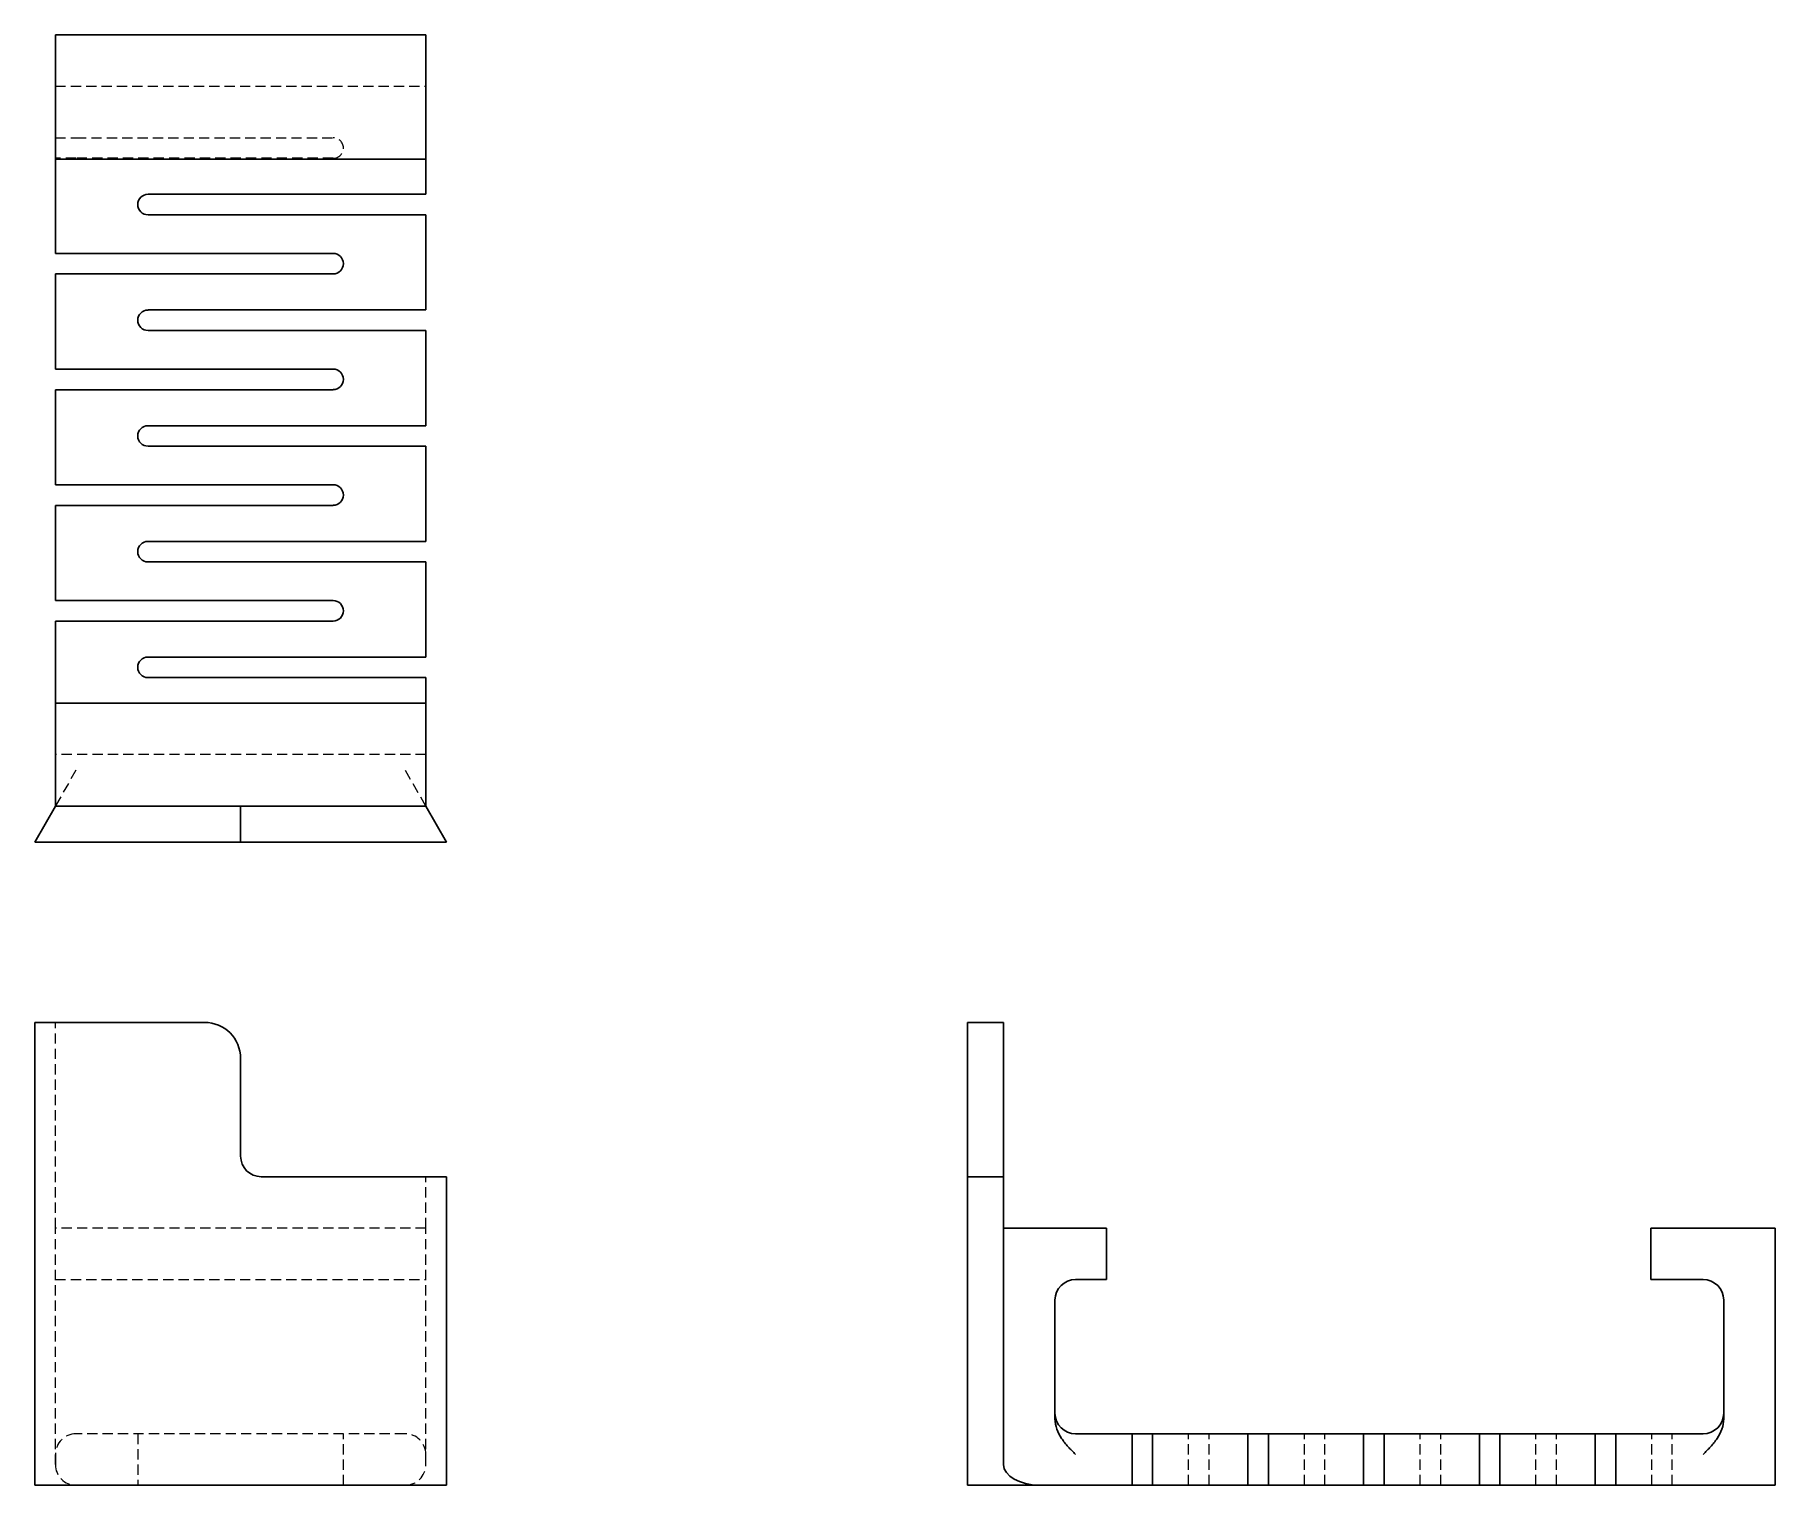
# Model space of a CAD drawing. Header units: millimetres. Extents: x 58 to 273, y 28 to 208.
import ezdxf

# ---------------------------------------------------------------- set-up
doc = ezdxf.new("R2010")
doc.units = ezdxf.units.MM
doc.linetypes.add('HIDDEN', pattern=[1.905, 1.27, -0.635])

msp = doc.modelspace()

# ---------------------------------------------------------------- linework, layer by layer
at = {"color": 7, "linetype": 'Continuous', "lineweight": 25}
for p, q in [((60.07, 208), (60.07, 192.6)), ((105.93, 208), (60.07, 208)), ((105.93, 192.6), (105.93, 208)), ((105.93, 192.6), (60.07, 192.6)), ((60.07, 192.6), (60.07, 180.92)), ((105.93, 188.25), (105.93, 192.6)), ((71.54, 188.25), (103.38, 188.25)), ((103.38, 188.25), (105.93, 188.25)), ((103.38, 185.7), (71.54, 185.7)), ((105.93, 185.7), (103.38, 185.7)), ((105.93, 173.92), (105.93, 185.7)), ((60.07, 180.92), (62.62, 180.92)), ((62.62, 180.92), (94.46, 180.92)), ((60.07, 178.37), (60.07, 166.59)), ((62.62, 178.37), (60.07, 178.37)), ((94.46, 178.37), (62.62, 178.37)), ((71.54, 173.92), (103.38, 173.92)), ((103.38, 173.92), (105.93, 173.92)), ((103.38, 171.37), (71.54, 171.37)), ((105.93, 171.37), (103.38, 171.37)), ((105.93, 159.58), (105.93, 171.37)), ((60.07, 166.59), (62.62, 166.59)), ((62.62, 166.59), (94.46, 166.59)), ((60.07, 164.04), (60.07, 152.26)), ((62.62, 164.04), (60.07, 164.04)), ((94.46, 164.04), (62.62, 164.04)), ((71.54, 159.58), (103.38, 159.58)), ((103.38, 159.58), (105.93, 159.58)), ((103.38, 157.04), (71.54, 157.04)), ((105.93, 157.04), (103.38, 157.04)), ((105.93, 145.25), (105.93, 157.04)), ((60.07, 152.26), (62.62, 152.26)), ((62.62, 152.26), (94.46, 152.26)), ((60.07, 149.71), (60.07, 137.93)), ((62.62, 149.71), (60.07, 149.71)), ((94.46, 149.71), (62.62, 149.71)), ((71.54, 145.25), (103.38, 145.25)), ((103.38, 145.25), (105.93, 145.25)), ((103.38, 142.71), (71.54, 142.71)), ((105.93, 142.71), (103.38, 142.71)), ((105.93, 130.92), (105.93, 142.71)), ((60.07, 137.93), (62.62, 137.93)), ((62.62, 137.93), (94.46, 137.93)), ((62.62, 135.38), (60.07, 135.38)), ((60.07, 135.38), (60.07, 125.2)), ((94.46, 135.38), (62.62, 135.38)), ((71.54, 130.92), (103.38, 130.92)), ((103.38, 130.92), (105.93, 130.92)), ((103.38, 128.37), (71.54, 128.37)), ((105.93, 128.37), (103.38, 128.37)), ((105.93, 125.2), (105.93, 128.37)), ((105.93, 125.2), (60.07, 125.2)), ((60.07, 125.2), (60.07, 112.46)), ((105.93, 112.46), (105.93, 125.2)), ((60.07, 112.46), (57.52, 108)), ((78.54, 112.46), (60.07, 112.46)), ((83, 112.46), (78.54, 112.46)), ((83, 108), (83, 112.46)), ((85.55, 112.46), (83, 112.46)), ((85.55, 112.46), (105.93, 112.46)), ((105.93, 112.46), (108.48, 108)), ((57.52, 108), (78.54, 108)), ((78.54, 108), (83, 108)), ((83, 108), (85.55, 108)), ((108.48, 108), (85.55, 108)), ((57.52, 28.34), (57.52, 85.66)), ((57.52, 85.66), (78.54, 85.66)), ((177.46, 85.66), (173, 85.66)), ((173, 85.66), (173, 81.2)), ((177.46, 81.2), (177.46, 85.66)), ((83, 69.1), (83, 81.2)), ((173, 69.1), (173, 81.2)), ((177.46, 81.2), (177.46, 69.1)), ((173, 69.1), (173, 66.55)), ((177.46, 66.55), (177.46, 69.1)), ((108.48, 66.55), (85.55, 66.55)), ((108.48, 28.34), (108.48, 66.55)), ((173, 28.34), (173, 66.55)), ((177.46, 66.55), (173, 66.55)), ((177.46, 60.18), (177.46, 66.55)), ((177.46, 30.89), (177.46, 60.18)), ((177.46, 60.18), (190.2, 60.18)), ((190.2, 60.18), (190.2, 53.82)), ((257.6, 60.18), (257.6, 53.82)), ((257.6, 60.18), (273, 60.18)), ((273, 30.89), (273, 60.18)), ((190.2, 53.82), (186.38, 53.82)), ((257.6, 53.82), (264.08, 53.82)), ((183.83, 51.27), (183.83, 36.57)), ((266.63, 51.27), (266.63, 36.57)), ((193.37, 34.71), (186.38, 34.71)), ((193.37, 32.16), (193.37, 34.71)), ((193.37, 34.71), (195.92, 34.71)), ((207.71, 34.71), (195.92, 34.71)), ((195.92, 34.71), (195.92, 32.16)), ((207.71, 32.16), (207.71, 34.71)), ((207.71, 34.71), (210.25, 34.71)), ((210.25, 34.71), (210.25, 32.16)), ((222.04, 34.71), (210.25, 34.71)), ((222.04, 32.16), (222.04, 34.71)), ((222.04, 34.71), (224.58, 34.71)), ((236.37, 34.71), (224.58, 34.71)), ((224.58, 34.71), (224.58, 32.16)), ((236.37, 32.16), (236.37, 34.71)), ((236.37, 34.71), (238.92, 34.71)), ((238.92, 34.71), (238.92, 32.16)), ((250.7, 34.71), (238.92, 34.71)), ((250.7, 32.16), (250.7, 34.71)), ((250.7, 34.71), (253.25, 34.71)), ((253.25, 34.71), (253.25, 32.16)), ((264.08, 34.71), (253.25, 34.71)), ((193.37, 30.89), (193.37, 32.16)), ((193.37, 28.34), (193.37, 30.89)), ((195.92, 32.16), (195.92, 30.89)), ((195.92, 30.89), (195.92, 28.34)), ((207.71, 30.89), (207.71, 32.16)), ((207.71, 28.34), (207.71, 30.89)), ((210.25, 32.16), (210.25, 30.89)), ((210.25, 30.89), (210.25, 28.34)), ((222.04, 30.89), (222.04, 32.16)), ((222.04, 28.34), (222.04, 30.89)), ((224.58, 32.16), (224.58, 30.89)), ((224.58, 30.89), (224.58, 28.34)), ((236.37, 30.89), (236.37, 32.16)), ((236.37, 28.34), (236.37, 30.89)), ((238.92, 32.16), (238.92, 30.89)), ((238.92, 30.89), (238.92, 28.34)), ((250.7, 30.89), (250.7, 32.16)), ((250.7, 28.34), (250.7, 30.89)), ((253.25, 32.16), (253.25, 30.89)), ((253.25, 30.89), (253.25, 28.34)), ((273, 28.34), (273, 30.89)), ((57.52, 28.34), (108.48, 28.34)), ((181.92, 28.34), (173, 28.34)), ((181.92, 28.34), (193.37, 28.34)), ((195.92, 28.34), (193.37, 28.34)), ((195.92, 28.34), (207.71, 28.34)), ((210.25, 28.34), (207.71, 28.34)), ((210.25, 28.34), (222.04, 28.34)), ((224.58, 28.34), (222.04, 28.34)), ((224.58, 28.34), (236.37, 28.34)), ((238.92, 28.34), (236.37, 28.34)), ((238.92, 28.34), (250.7, 28.34)), ((253.25, 28.34), (250.7, 28.34)), ((253.25, 28.34), (273, 28.34))]:
    msp.add_line(p, q, dxfattribs=at)
at = {"color": 7, "linetype": 'HIDDEN', "lineweight": 18}
for p, q in [((60.07, 201.63), (105.93, 201.63)), ((60.07, 199.08), (60.07, 195.25)), ((60.07, 195.25), (62.62, 195.25)), ((62.62, 195.25), (94.46, 195.25)), ((62.62, 192.71), (60.07, 192.71)), ((94.46, 192.71), (62.62, 192.71)), ((60.07, 125.2), (60.07, 135.38)), ((105.93, 128.37), (105.93, 119.47)), ((60.07, 125.2), (60.07, 121.38)), ((105.93, 121.38), (105.93, 125.2)), ((105.93, 118.83), (60.07, 118.83)), ((105.93, 118.78), (105.93, 112.46)), ((62.62, 116.92), (60.07, 112.46)), ((105.93, 112.46), (103.38, 116.92)), ((60.07, 60.18), (60.07, 85.66)), ((105.93, 60.18), (105.93, 66.55)), ((105.93, 60.18), (60.07, 60.18)), ((60.07, 30.89), (60.07, 60.18)), ((105.93, 30.89), (105.93, 60.18)), ((60.07, 53.82), (105.93, 53.82)), ((103.38, 34.71), (62.62, 34.71)), ((70.26, 34.71), (70.26, 28.34)), ((95.74, 28.34), (95.74, 34.71)), ((200.38, 28.34), (200.38, 34.71)), ((202.93, 28.34), (202.93, 34.71)), ((214.71, 28.34), (214.71, 34.71)), ((217.26, 28.34), (217.26, 34.71)), ((229.04, 28.34), (229.04, 34.71)), ((231.59, 28.34), (231.59, 34.71)), ((243.37, 28.34), (243.37, 34.71)), ((245.92, 28.34), (245.92, 34.71)), ((257.71, 28.34), (257.71, 34.71)), ((260.25, 28.34), (260.25, 34.71)), ((60.07, 32.16), (60.07, 30.89))]:
    msp.add_line(p, q, dxfattribs=at)
for centre, radius, start, end in [((94.46, 193.98), 1.27, 270, 90), ((62.62, 32.16), 2.55, 90, 180), ((103.38, 32.16), 2.55, 0, 90), ((62.62, 30.89), 2.55, 180, 270), ((103.38, 30.89), 2.55, 270, 0)]:
    msp.add_arc(centre, radius, start, end, dxfattribs=at)
at = {"color": 7, "linetype": 'Continuous', "lineweight": 25}
for centre, radius, start, end in [((71.54, 186.97), 1.27, 90, 270), ((94.46, 179.65), 1.27, 270, 90), ((71.54, 172.64), 1.27, 90, 270), ((94.46, 165.32), 1.27, 270, 90), ((71.54, 158.31), 1.27, 90, 270), ((94.46, 150.99), 1.27, 270, 90), ((71.54, 143.98), 1.27, 90, 270), ((94.46, 136.65), 1.27, 270, 90), ((71.54, 129.65), 1.27, 90, 270), ((78.54, 81.2), 4.46, 0, 90), ((85.55, 69.1), 2.55, 180, 270), ((186.38, 51.27), 2.55, 90, 180), ((264.08, 51.27), 2.55, 0, 90), ((186.38, 37.25), 2.55, 180, 270), ((264.08, 37.25), 2.55, 270, 0)]:
    msp.add_arc(centre, radius, start, end, dxfattribs=at)
msp.add_ellipse((181.92, 30.89), major_axis=(4.46, 0), ratio=0.571429, start_param=3.141593, end_param=4.712389, dxfattribs=at)
for points in [[(183.83, 36.57), (183.83, 36.13), (183.91, 35.7), (184.21, 34.87), (184.41, 34.49), (184.89, 33.77), (185.17, 33.42), (185.61, 32.94), (185.76, 32.78), (186.07, 32.47), (186.22, 32.31), (186.38, 32.16)], [(266.63, 36.57), (266.63, 36.13), (266.55, 35.7), (266.25, 34.87), (266.05, 34.49), (265.57, 33.77), (265.29, 33.42), (264.85, 32.94), (264.7, 32.78), (264.39, 32.47), (264.24, 32.31), (264.08, 32.16)]]:
    msp.add_open_spline(points, degree=3, knots=[0, 0, 0, 0, 0.25, 0.25, 0.5, 0.5, 0.75, 0.75, 0.875, 0.875, 1, 1, 1, 1], dxfattribs=at)

doc.saveas('drawing.dxf')
